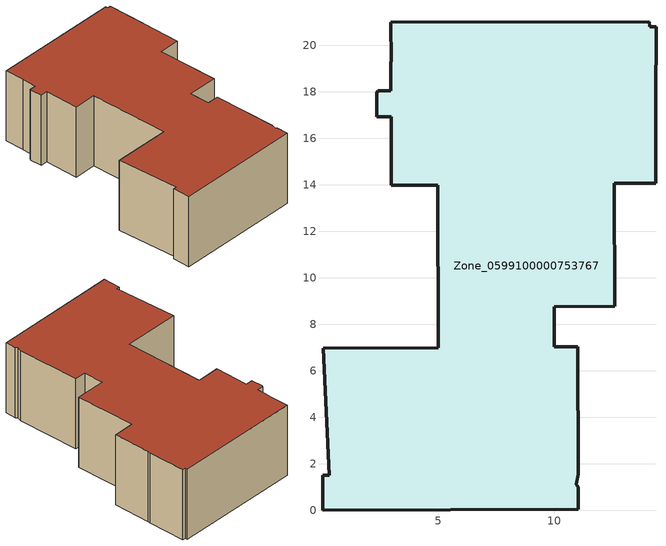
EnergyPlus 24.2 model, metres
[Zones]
Zone_0599100000753767
 floor ground (C_G): 14.08,21.02 14.1,20.82 14.37,20.81 14.37,17.51 14.37,17.33 14.36,14.07 12.57,14.07 12.59,8.77 9.99,8.76 10,7.04 11,7.04 11.02,1.54 10.93,1.12 11.02,0.98 11.03,0.04 0.02,0 0.01,1.51 0.3,1.51 0.04,6.98 5,6.99 4.98,13.99 2.98,13.98 2.97,16.93 2.35,16.93 2.34,17.94 2.4,18.06 2.96,18.05 2.96,19.28 2.98,19.33 2.96,21 z0
 wall outside (C_F): 14.37,17.33 14.37,17.51 14.37,20.81 14.1,20.82 14.08,21.02 2.96,21 2.98,19.33 2.96,19.28 2.96,18.05 2.4,18.06 2.34,17.94 2.35,16.93 2.97,16.93 2.98,13.98 4.98,13.99 5,6.99 0.04,6.98 0.3,1.51 0.01,1.51 0.02,0 11.03,0.04 11.02,0.98 10.93,1.12 11.02,1.54 11,7.04 10,7.04 9.99,8.76 12.59,8.77 12.57,14.07 14.36,14.07 14.37,17.33 z0:6.4
 roof outside (C_R): 10.93,1.12 11.02,1.54 11,7.04 10,7.04 9.99,8.76 12.59,8.77 12.57,14.07 14.36,14.07 14.37,17.33 14.37,17.51 14.37,20.81 14.1,20.82 14.08,21.02 2.96,21 2.98,19.33 2.96,19.28 2.96,18.05 2.4,18.06 2.34,17.94 2.35,16.93 2.97,16.93 2.98,13.98 4.98,13.99 5,6.99 0.04,6.98 0.3,1.51 0.01,1.51 0.02,0 11.03,0.04 11.02,0.98 z6.4
[BUILDING]
Pand.0599100000753767: North Axis=0; Terrain=City; Loads Convergence Tolerance Value=0.04; Temperature Convergence Tolerance Value=0.4; Solar Distribution=FullExterior; Maximum Number of Warmup Days=25; Minimum Number of Warmup Days=1
[Site:Location]
Rotterdam.The.Hague.AP_ZH_NLD Design_Conditions: Latitude=51.96; Longitude=4.45; Time Zone=1; Elevation=-4.5
[SITE:GROUNDTEMPERATURE:BUILDINGSURFACE]
18, 18, 18, 18, 18, 18, 18, 18, 18, 18, 18, 18
[MATERIAL] Thermal Absorptance=0.9; Solar Absorptance=0.7; Visible Absorptance=0.7
Name | Roughness | Thickness | Conductivity | Density | Specific Heat
G.D.2006-2014 | MediumSmooth | 0.15 | 0.06 | 540 | 1210
F.D.2006-2014 | Rough | 0.3 | 0.12 | 1920 | 840
R.D.2006-2014 | MediumRough | 0.2 | 0.08 | 1500 | 1000
[CONSTRUCTION]
C_G: G.D.2006-2014
C_F: F.D.2006-2014
C_R: R.D.2006-2014
[ZONE]
Zone_0599100000753767: Type=1; Multiplier=1; Ceiling Height=Autocalculate; Volume=Autocalculate; Floor Area=autocalculate; Part of Total Floor Area=Yes
[ZONEINFILTRATION:DESIGNFLOWRATE]
Infil_Zone_0599100000753767: Zone or ZoneList or Space or SpaceList=Zone_0599100000753767; Schedule=AlwaysOn; Design Flow Rate Calculation Method=Flow/Area; Flow Rate per Floor Area=0.0021; Constant Term Coefficient=1; Temperature Term Coefficient=0; Velocity Term Coefficient=0; Velocity Squared Term Coefficient=0
[HVACTEMPLATE:ZONE:IDEALLOADSAIRSYSTEM]
Zone_0599100000753767: Maximum Heating Supply Air Temperature=50; Minimum Cooling Supply Air Temperature=13; Maximum Heating Supply Air Humidity Ratio=0.0156; Minimum Cooling Supply Air Humidity Ratio=0.0077; Heating Limit=NoLimit; Cooling Limit=NoLimit; Dehumidification Control Type=ConstantSensibleHeatRatio; Cooling Sensible Heat Ratio=0.7; Dehumidification Setpoint=60; Humidification Control Type=None; Humidification Setpoint=30; Outdoor Air Method=None; Outdoor Air Flow Rate per Person=0.00944; Outdoor Air Flow Rate per Zone Floor Area=0; Outdoor Air Flow Rate per Zone=0; Demand Controlled Ventilation Type=None; Outdoor Air Economizer Type=NoEconomizer; Heat Recovery Type=None; Sensible Heat Recovery Effectiveness=0.7; Latent Heat Recovery Effectiveness=0.65
[ZONECONTROL:THERMOSTAT]
ThermostatControl_Zone_0599100000753767: Zone or ZoneList=Zone_0599100000753767; Control Type Schedule=DualSetpointControlType; Control 1=Thermostat_Zone_0599100000753767; Temperature Difference Between Cutout And Setpoint=0
[THERMOSTATSETPOINT:DUALSETPOINT]
Thermostat_Zone_0599100000753767: Heating Setpoint Temperature Schedule=HeatingSetpoint_Zone_0599100000753767; Cooling Setpoint Temperature Schedule=CoolingSetpoint_Zone_0599100000753767
[SCHEDULE:COMPACT]
HeatingSetpoint_Zone_0599100000753767: Through: 12/31, For: AllDays, Until: 24:00, 21
CoolingSetpoint_Zone_0599100000753767: Through: 12/31, For: AllDays, Until: 24:00, 24
DualSetpointControlType: Through: 12/31, For: AllDays, Until: 24:00, 4
AlwaysOn: Through: 12/31, For: AllDays, Until: 24:00, 1
